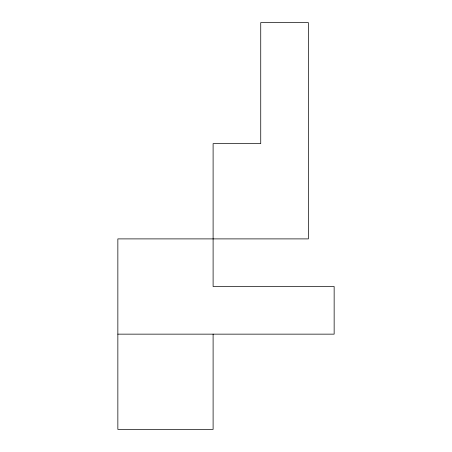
<?xml version="1.0" encoding="UTF-8"?>
<svg xmlns="http://www.w3.org/2000/svg" width="452" height="452" viewBox="0 0 452 452"><rect width="100%" height="100%" fill="white"/><g stroke="black" fill="none" stroke-linecap="round" stroke-linejoin="round"><path stroke-width="0.68" d="M117.853 334.147L334.147 334.147L334.147 286.517L213.107 286.517L213.107 143.634L260.736 143.634L260.736 22.6L308.366 22.6L308.366 238.893L117.853 238.893L117.853 429.4L213.107 429.4L213.107 334.147"/></g></svg>
